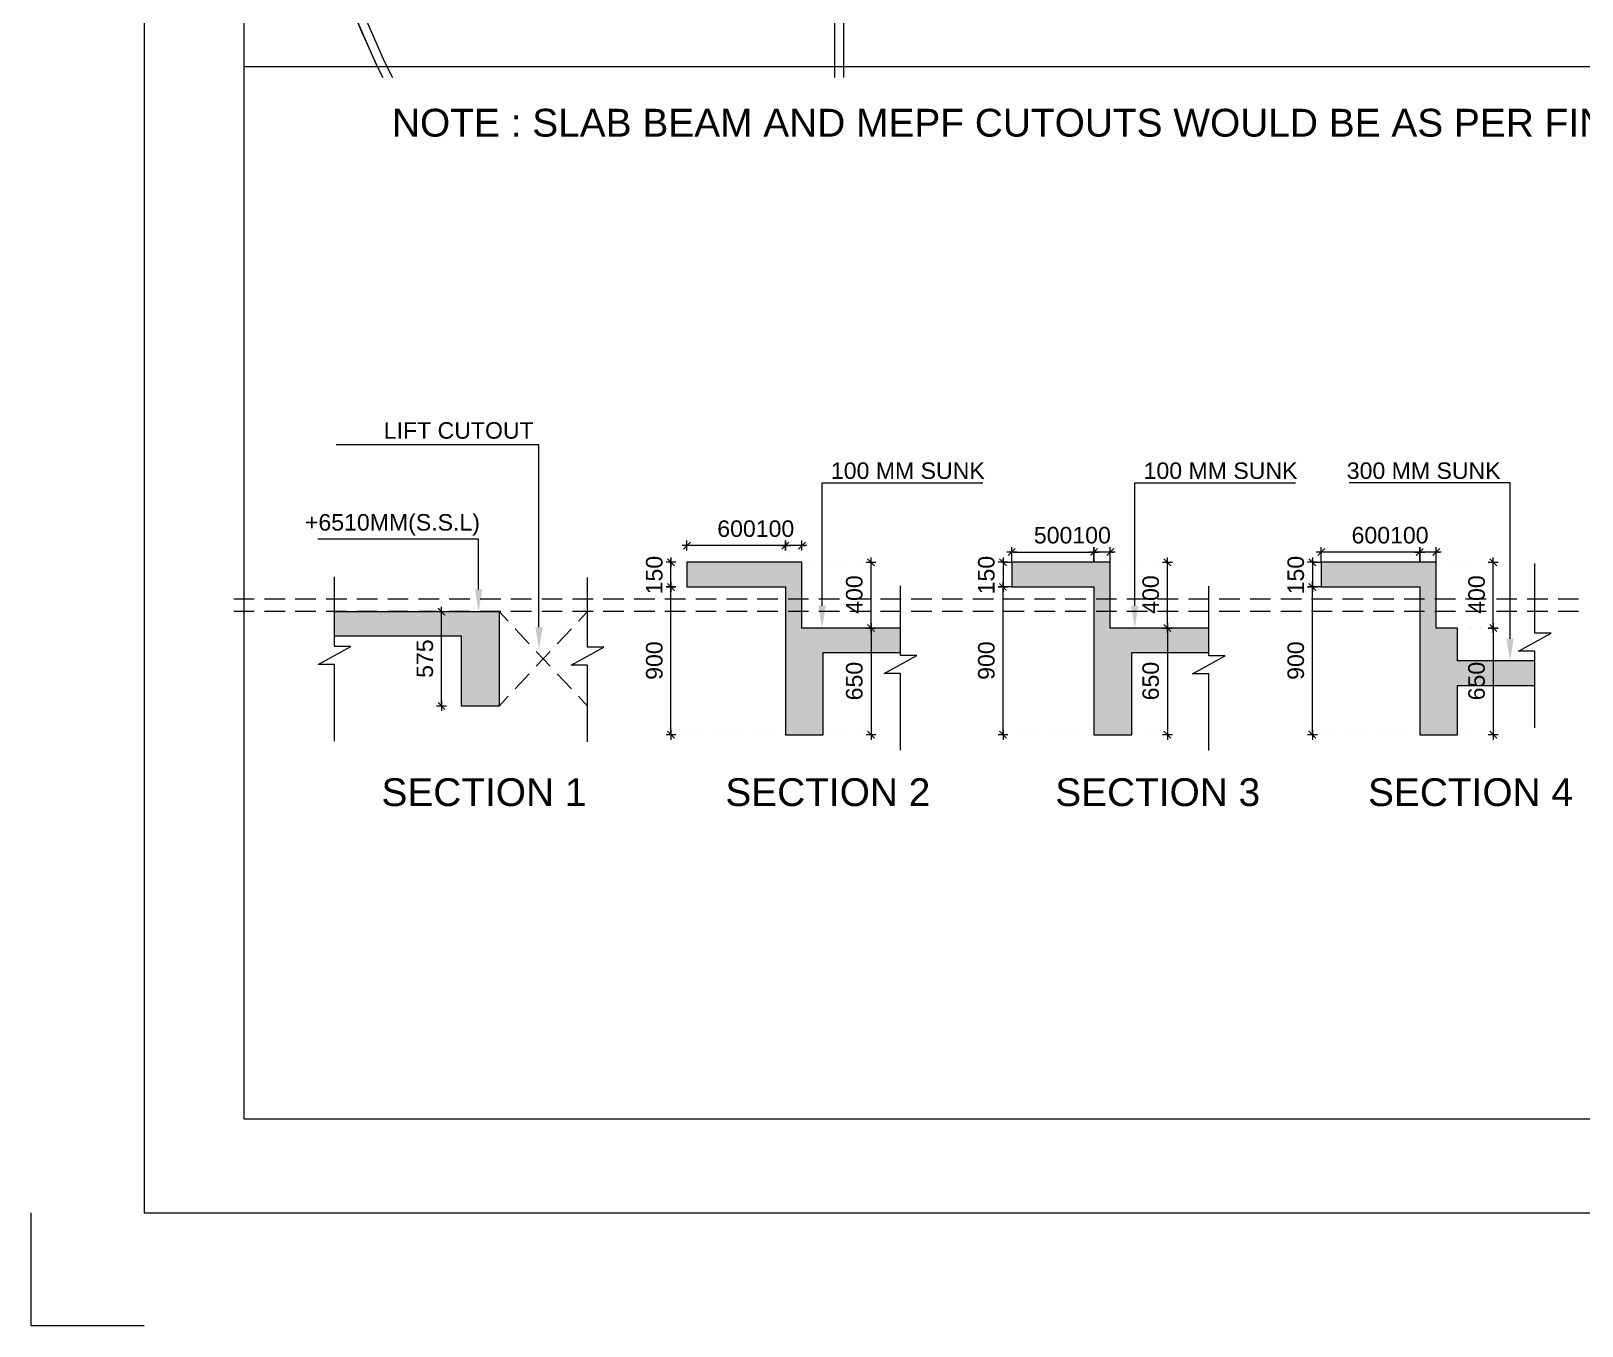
# Model space of a CAD drawing. Header units: millimetres. Extents: x -1303 to 98744, y -1303 to 90097.
# Drawn here: x -1303 to 16656, y -1303 to 13691 of the extents above; entities that cross this region are included whole.
import ezdxf

# ---------------------------------------------------------------- set-up
doc = ezdxf.new("R2010")
doc.units = ezdxf.units.MM
doc.layers.add('PDF_Geometry', color=7, linetype='Continuous')
doc.layers.add('PDF_Text', color=7, linetype='Continuous')
doc.layers.add('PDF_Solid Fills', color=192, linetype='Continuous', true_color=0xc2c0c0c0)
doc.styles.add('PDF Arial-Black', font='arial.ttf')
doc.styles.add('PDF ArialMT', font='arial.ttf')
doc.styles.add('PDF Swiss721BT-LightCondensed', font='arial.ttf')

msp = doc.modelspace()

# ---------------------------------------------------------------- hatches: boundary and pattern name
at = {"layer": 'PDF_Solid Fills'}
for points in [[(8765.28922, 6493.91457), (8765.28922, 6779.28541), (7624.05892, 6779.28541), (7624.05892, 7540.02125), (6292.66506, 7540.02125), (6292.66506, 7254.73459), (7433.89537, 7254.73459), (7433.89537, 5542.9315), (7871.34645, 5542.9315), (7871.34645, 6493.91457)], [(11195.42915, 6779.28541), (11195.42915, 7540.02125), (10054.19781, 7540.02125), (10054.19781, 7254.73459), (11005.18088, 7254.73459), (11005.18088, 5542.9315), (11442.71667, 5542.9315), (11442.71667, 6493.91457), (12336.57474, 6493.91457), (12336.57474, 6779.28541)], [(14968.55612, 6779.28541), (14968.55612, 7540.02125), (13637.24697, 7540.02125), (13637.24697, 7254.73459), (14778.3936, 7254.73459), (14778.3936, 5542.9315), (15215.84363, 5542.9315), (15215.84363, 6113.589), (16109.78642, 6113.589), (16109.78642, 6398.87566), (15215.84363, 6398.87566), (15215.84363, 6779.28541)], [(4117.85309, 5875.77945), (4117.85309, 6969.44845), (2213.26346, 6969.44845), (2213.26346, 6684.1618), (3680.31783, 6684.1618), (3680.31783, 5875.77945)]]:
    msp.add_hatch(color=256, dxfattribs=at).paths.add_polyline_path(points)

# ---------------------------------------------------------------- linework, layer by layer
at = {"layer": 'PDF_Geometry', "lineweight": 0}
for points in [[(6.54583, 6.54583), (97433.8658, 6.54583), (97433.8658, 88787.25523), (6.54583, 88787.25523)], [(1161.74035, 13281.54944), (80883.69126, 13281.54944), (80883.69126, 87632.06458), (1161.74035, 87632.06458)], [(1161.74035, 1094.88274), (96279.51452, 1094.88274), (96279.51452, 87632.06407), (1161.74035, 87632.06407)], [(11005.01249, 7657.91078), (11005.01249, 7539.4293)], [(14777.80061, 7657.91078), (14777.80061, 7539.4293)]]:
    msp.add_lwpolyline(points, close=True, dxfattribs=at)
at = {"layer": 'PDF_Geometry', "color": 1, "lineweight": 0}
for points in [[(80623.8782, 13152.0657), (80623.8782, 86672.35925), (1637.3587, 86672.35925), (1694.907, 17759.30172), (1711.83292, 17182.97521), (1760.07166, 16609.18593), (1839.62346, 16037.93595), (1950.48832, 15472.60963), (2091.81989, 14914.0541), (2264.46428, 14363.96153), (2466.72904, 13824.87122), (2697.76807, 13296.78215), (2771.39569, 13152.0657)], [(4579.08456, 6787.9178), (4579.08456, 8897.7348), (2229.76608, 8897.7348)], [(7856.7904, 7035.88251), (7856.7904, 8458.50683), (9718.64217, 8458.50683)], [(11477.24519, 7035.88251), (11477.24519, 8458.50683), (13339.09697, 8458.50683)], [(15822.9765, 6655.04919), (15822.9765, 8458.50683), (13961.9708, 8458.50683)], [(3879.19745, 7225.45307), (3879.19745, 7806.01262), (2017.34567, 7806.01262)], [(6.54583, -1302.67447), (-1302.67447, -1302.67447), (-1302.67447, 6.54583)]]:
    msp.add_lwpolyline(points, dxfattribs=at)
at = {"layer": 'PDF_Geometry', "color": 9, "lineweight": 0, "true_color": 0xc0c0c0}
for points in [[(73543.76698, 33926.94469), (73593.70177, 33827.08339), (73593.70177, 33926.94469), (74523.7764, 33926.94469), (74523.7764, 34597.21299), (74623.6377, 34597.21299), (74623.6377, 16267.28307), (9842.20122, 14831.96378, -0.0040587119), (9814.553, 14831.94622, -0.4141989555), (8103.90849, 16521.17195), (8103.90849, 13152.0657)], [(2771.39569, 13152.0657, -0.1152419451), (1694.907, 17773.69041), (1694.06065, 19067.67657), (8004.04512, 19067.67657)], [(8004.04512, 13152.0657), (8004.04512, 16521.17195, 0.414216874), (9814.54886, 14731.94441, 0.0041691273), (9843.8934, 14732.1004), (12639.21036, 14793.88045)]]:
    msp.add_lwpolyline(points, format="xyb", dxfattribs=at)
for points in [[(8004.04512, 18966.96814), (1793.92351, 18966.96814), (1795.6162, 17773.69041), (1810.84943, 17201.59331), (1858.24207, 16631.19046), (1936.94753, 16064.17196), (2046.11995, 15502.23), (2186.60492, 14947.90595), (2357.55687, 14401.19878), (2558.12918, 13864.64673), (2787.47527, 13340.79018), (2883.1069, 13152.0657)], [(1281.91427, 7112.04917), (1044.95132, 7112.04917)], [(1639.05139, 7112.04917), (1401.24209, 7112.04917)], [(1995.34217, 7112.04917), (1757.53287, 7112.04917)], [(2352.47904, 7112.04917), (2114.66974, 7112.04917)], [(2708.76982, 7112.04917), (2470.96052, 7112.04917)], [(3065.06034, 7112.04917), (2827.25129, 7112.04917)], [(3422.19747, 7112.04917), (3184.38842, 7112.04917)], [(3778.4885, 7112.04917), (3540.67894, 7112.04917)], [(4135.62511, 7112.04917), (3897.81607, 7112.04917)], [(4491.91614, 7112.04917), (4254.10659, 7112.04917)], [(4848.20667, 7112.04917), (4610.39762, 7112.04917)], [(5205.34379, 7112.04917), (4967.53475, 7112.04917)], [(5561.63432, 7112.04917), (5323.82527, 7112.04917)], [(5918.77144, 7112.04917), (5680.96239, 7112.04917)], [(6275.06247, 7112.04917), (6037.25292, 7112.04917)], [(6631.35299, 7112.04917), (6393.54395, 7112.04917)], [(6988.49012, 7112.04917), (6750.68056, 7112.04917)], [(7344.78064, 7112.04917), (7106.9716, 7112.04917)], [(7701.07167, 7112.04917), (7464.10872, 7112.04917)], [(8058.20829, 7112.04917), (7820.39924, 7112.04917)], [(8414.4988, 7112.04917), (8176.68977, 7112.04917)], [(8771.63644, 7112.04917), (8533.82741, 7112.04917)], [(9127.92697, 7112.04917), (8890.11792, 7112.04917)], [(9484.21749, 7112.04917), (9246.40845, 7112.04917)], [(9841.35513, 7112.04917), (9603.54505, 7112.04917)], [(10197.64565, 7112.04917), (9959.83661, 7112.04917)], [(10554.78226, 7112.04917), (10316.97322, 7112.04917)], [(10911.07278, 7112.04917), (10673.26374, 7112.04917)], [(11267.36433, 7112.04917), (11029.55426, 7112.04917)], [(11624.50094, 7112.04917), (11386.6919, 7112.04917)], [(11980.79147, 7112.04917), (11742.98242, 7112.04917)], [(12337.92911, 7112.04917), (12100.11903, 7112.04917)], [(12694.21962, 7112.04917), (12456.41058, 7112.04917)], [(13050.51014, 7112.04917), (12812.7011, 7112.04917)], [(13407.64675, 7112.04917), (13169.83771, 7112.04917)], [(13763.93831, 7112.04917), (13526.12823, 7112.04917)], [(14121.07492, 7112.04917), (13883.26587, 7112.04917)], [(14477.36544, 7112.04917), (14239.55639, 7112.04917)], [(14833.65595, 7112.04917), (14595.84692, 7112.04917)], [(15190.7936, 7112.04917), (14952.98456, 7112.04917)], [(15547.08412, 7112.04917), (15309.27507, 7112.04917)], [(15903.37464, 7112.04917), (15666.41169, 7112.04917)], [(16260.51228, 7112.04917), (16022.7022, 7112.04917)], [(16616.80176, 7112.04917), (16378.99376, 7112.04917)], [(1281.91427, 6969.02541), (1044.95132, 6969.02541)], [(1639.05139, 6969.02541), (1401.24209, 6969.02541)], [(1995.34217, 6969.02541), (1757.53287, 6969.02541)], [(2352.47904, 6969.02541), (2114.66974, 6969.02541)], [(2708.76982, 6969.02541), (2470.96052, 6969.02541)], [(3065.06034, 6969.02541), (2827.25129, 6969.02541)], [(3422.19747, 6969.02541), (3184.38842, 6969.02541)], [(3778.4885, 6969.02541), (3540.67894, 6969.02541)], [(4135.62511, 6969.02541), (3897.81607, 6969.02541)], [(4491.91614, 6969.02541), (4254.10659, 6969.02541)], [(4848.20667, 6969.02541), (4610.39762, 6969.02541)], [(5205.34379, 6969.02541), (4967.53475, 6969.02541)], [(5561.63432, 6969.02541), (5323.82527, 6969.02541)], [(5918.77144, 6969.02541), (5680.96239, 6969.02541)], [(6275.06247, 6969.02541), (6037.25292, 6969.02541)], [(6631.35299, 6969.02541), (6393.54395, 6969.02541)], [(6988.49012, 6969.02541), (6750.68056, 6969.02541)], [(7344.78064, 6969.02541), (7106.9716, 6969.02541)], [(7701.07167, 6969.02541), (7464.10872, 6969.02541)], [(8058.20829, 6969.02541), (7820.39924, 6969.02541)], [(8414.4988, 6969.02541), (8176.68977, 6969.02541)], [(8771.63644, 6969.02541), (8533.82741, 6969.02541)], [(9127.92697, 6969.02541), (8890.11792, 6969.02541)], [(9484.21749, 6969.02541), (9246.40845, 6969.02541)], [(9841.35513, 6969.02541), (9603.54505, 6969.02541)], [(10197.64565, 6969.02541), (9959.83661, 6969.02541)], [(10554.78226, 6969.02541), (10316.97322, 6969.02541)], [(10911.07278, 6969.02541), (10673.26374, 6969.02541)], [(11267.36433, 6969.02541), (11029.55426, 6969.02541)], [(11624.50094, 6969.02541), (11386.6919, 6969.02541)], [(11980.79147, 6969.02541), (11742.98242, 6969.02541)], [(12337.92911, 6969.02541), (12100.11903, 6969.02541)], [(12694.21962, 6969.02541), (12456.41058, 6969.02541)], [(13050.51014, 6969.02541), (12812.7011, 6969.02541)], [(13407.64675, 6969.02541), (13169.83771, 6969.02541)], [(13763.93831, 6969.02541), (13526.12823, 6969.02541)], [(14121.07492, 6969.02541), (13883.26587, 6969.02541)], [(14477.36544, 6969.02541), (14239.55639, 6969.02541)], [(14833.65595, 6969.02541), (14595.84692, 6969.02541)], [(15190.7936, 6969.02541), (14952.98456, 6969.02541)], [(15547.08412, 6969.02541), (15309.27507, 6969.02541)], [(15903.37464, 6969.02541), (15666.41169, 6969.02541)], [(16260.51228, 6969.02541), (16022.7022, 6969.02541)], [(16616.80176, 6969.02541), (16378.99376, 6969.02541)]]:
    msp.add_lwpolyline(points, dxfattribs=at)
at = {"layer": 'PDF_Geometry', "color": 222, "lineweight": 0, "true_color": 0xb8008a}
for points in [[(6349.53644, 7733.23031), (6235.28645, 7733.23031)], [(6332.61052, 7773.85295), (6252.21237, 7693.4548)], [(6291.9884, 7676.52888), (6291.9884, 7790.77887)], [(7395.55893, 7733.23031), (7414.17704, 7733.23031), (6311.45311, 7733.23031)], [(7623.2118, 7733.23031), (7433.64227, 7733.23031)], [(7680.76036, 7733.23031), (7566.51036, 7733.23031)], [(7663.83443, 7773.85295), (7583.43629, 7693.4548)], [(7623.2118, 7676.52888), (7623.2118, 7790.77887)], [(7642.67703, 7733.23031), (7661.29513, 7733.23031)], [(6067.71989, 7580.0509), (6148.11803, 7499.65276)], [(6107.4954, 7596.97683), (6107.4954, 7482.72683)], [(6107.4954, 7558.89349), (6107.4954, 7577.51263)], [(8464.4305, 7499.65276), (8383.18626, 7580.0509)], [(8423.80889, 7482.72683), (8423.80889, 7596.97683)], [(9912.44319, 7580.0509), (9992.84133, 7499.65276)], [(9952.21973, 7596.97683), (9952.21973, 7482.72683)], [(9952.21973, 7558.89349), (9952.21973, 7577.51263)], [(10110.47673, 7657.91078), (9997.07282, 7657.91078)], [(10094.39689, 7698.53238), (10013.15266, 7617.28814)], [(10053.77528, 7601.20831), (10053.77528, 7714.61221)], [(10073.23948, 7657.91078), (10985.54726, 7657.91078), (10966.92916, 7657.91078)], [(11194.58203, 7657.91078), (11005.01249, 7657.91078)], [(11252.13059, 7657.91078), (11137.88059, 7657.91078)], [(11235.20466, 7698.53238), (11154.80652, 7617.28814)], [(11194.58203, 7601.20831), (11194.58203, 7714.61221)], [(11214.04726, 7657.91078), (11232.66536, 7657.91078)], [(11896.16184, 7499.65276), (11814.9176, 7580.0509)], [(11855.54024, 7482.72683), (11855.54024, 7596.97683)], [(13494.81568, 7580.0509), (13576.05992, 7499.65276)], [(13535.43832, 7596.97683), (13535.43832, 7482.72683)], [(13535.43832, 7558.89349), (13535.43832, 7577.51263)], [(13693.6953, 7657.91078), (13579.44531, 7657.91078)], [(13676.76938, 7698.53238), (13596.37123, 7617.28814)], [(13636.99387, 7601.20831), (13636.99387, 7714.61221)], [(14739.71728, 7657.91078), (14759.1825, 7657.91078), (13655.61197, 7657.91078)], [(14968.21727, 7657.91078), (14777.80061, 7657.91078)], [(15024.91974, 7657.91078), (14911.51583, 7657.91078)], [(15008.8399, 7698.53238), (14927.59567, 7617.28814)], [(14968.21727, 7601.20831), (14968.21727, 7714.61221)], [(14986.83641, 7657.91078), (15006.3006, 7657.91078)], [(15668.95098, 7499.65276), (15588.55284, 7580.0509)], [(15629.17444, 7482.72683), (15629.17444, 7596.97683)], [(6165.04396, 7539.4293), (6050.79396, 7539.4293)], [(6107.4954, 7254.22684), (6107.4954, 7539.4293)], [(8367.10643, 7539.4293), (8480.51033, 7539.4293)], [(8423.80889, 6798.07346), (8423.80889, 7520.81016)], [(10009.76726, 7539.4293), (9895.51726, 7539.4293)], [(9952.21973, 7539.4293), (9952.21973, 7254.22684)], [(11798.83777, 7539.4293), (11913.08776, 7539.4293)], [(11855.54024, 6798.07346), (11855.54024, 7520.81016)], [(13592.98585, 7539.4293), (13478.73585, 7539.4293)], [(13535.43832, 7539.4293), (13535.43832, 7254.22684)], [(15571.62691, 7539.4293), (15685.87691, 7539.4293)], [(15629.17444, 6798.07346), (15629.17444, 7520.81016)], [(6107.4954, 5561.63432), (6107.4954, 7235.60873), (6107.4954, 7216.14351)], [(9952.21973, 5561.63432), (9952.21973, 7235.60873), (9952.21973, 7216.14351)], [(13535.43832, 5561.63432), (13535.43832, 7235.60873), (13535.43832, 7216.14351)], [(3490.74777, 6928.40278), (3410.34962, 7009.64753)], [(3450.97174, 6912.32345), (3450.97174, 7025.72685)], [(3393.4237, 6969.02541), (3507.67369, 6969.02541)], [(3450.97174, 5894.22915), (3450.97174, 6950.40679)], [(8423.80889, 6759.99013), (8423.80889, 5561.63432)], [(11855.54024, 6759.99013), (11855.54024, 5561.63432)], [(15629.17444, 6759.99013), (15629.17444, 5561.63432)], [(3450.97174, 5932.31248), (3450.97174, 5818.06249)], [(3507.67369, 5875.61053), (3393.4237, 5875.61053)], [(3410.34962, 5915.38656), (3490.74777, 5834.98841)], [(6067.71989, 5582.79172), (6148.11803, 5502.39358)], [(6107.4954, 5599.71765), (6107.4954, 5485.46765)], [(8383.18626, 5582.79172), (8464.4305, 5502.39358)], [(8423.80889, 5599.71765), (8423.80889, 5485.46765)], [(9912.44319, 5582.79172), (9992.84133, 5502.39358)], [(9952.21973, 5599.71765), (9952.21973, 5485.46765)], [(11814.9176, 5582.79172), (11896.16184, 5502.39358)], [(11855.54024, 5599.71765), (11855.54024, 5485.46765)], [(13494.81568, 5582.79172), (13576.05992, 5502.39358)], [(13535.43832, 5599.71765), (13535.43832, 5485.46765)], [(15588.55284, 5582.79172), (15668.95098, 5502.39358)], [(15629.17444, 5599.71765), (15629.17444, 5485.46765)], [(6165.04396, 5542.1696), (6050.79396, 5542.1696)], [(8480.51033, 5542.1696), (8367.10643, 5542.1696)], [(10009.76726, 5542.1696), (9895.51726, 5542.1696)], [(11913.08776, 5542.1696), (11798.83777, 5542.1696)], [(13592.98585, 5542.1696), (13478.73585, 5542.1696)], [(15685.87691, 5542.1696), (15571.62691, 5542.1696)]]:
    msp.add_lwpolyline(points, dxfattribs=at)
for points in [[(7490.3437, 7733.23031), (7376.09371, 7733.23031)], [(7473.41778, 7773.85295), (7393.01963, 7693.4548)], [(7433.64227, 7676.52888), (7433.64227, 7790.77887)], [(11061.71393, 7657.91078), (10947.46393, 7657.91078)], [(11044.788, 7698.53238), (10964.38986, 7617.28814)], [(11005.01249, 7601.20831), (11005.01249, 7714.61221)], [(14835.34917, 7657.91078), (14721.09917, 7657.91078)], [(14818.42324, 7698.53238), (14738.02509, 7617.28814)], [(14777.80061, 7601.20831), (14777.80061, 7714.61221)], [(6165.04396, 7254.22684), (6050.79396, 7254.22684)], [(6067.71989, 7294.84947), (6148.11803, 7213.60472)], [(6107.4954, 7311.77539), (6107.4954, 7197.5254)], [(10009.76726, 7254.22684), (9895.51726, 7254.22684)], [(9912.44319, 7294.84947), (9992.84133, 7213.60472)], [(9952.21973, 7311.77539), (9952.21973, 7197.5254)], [(13592.98585, 7254.22684), (13478.73585, 7254.22684)], [(13494.81568, 7294.84947), (13576.05992, 7213.60472)], [(13535.43832, 7311.77539), (13535.43832, 7197.5254)], [(8423.80889, 6721.9068), (8423.80889, 6836.15679)], [(11855.54024, 6721.9068), (11855.54024, 6836.15679)], [(15629.17444, 6721.9068), (15629.17444, 6836.15679)], [(8367.10643, 6778.60875), (8480.51033, 6778.60875)], [(8464.4305, 6738.83272), (8383.18626, 6819.23087)], [(11798.83777, 6778.60875), (11913.08776, 6778.60875)], [(11896.16184, 6738.83272), (11814.9176, 6819.23087)], [(15571.62691, 6778.60875), (15685.87691, 6778.60875)], [(15668.95098, 6738.83272), (15588.55284, 6819.23087)]]:
    msp.add_lwpolyline(points, close=True, dxfattribs=at)
at = {"layer": 'PDF_Geometry', "lineweight": 0}
for points in [[(7433.64227, 7733.23031), (7433.64227, 7733.23031)], [(6291.9884, 7695.99411), (6291.9884, 7695.99411)], [(7433.64227, 7695.99411), (7433.64227, 7695.99411)], [(7433.64227, 7613.05666), (7433.64227, 7613.05666)], [(7623.2118, 7695.99411), (7623.2118, 7695.99411)], [(9952.21973, 7539.4293), (10053.77528, 7539.4293), (10053.77528, 7657.91078)], [(11194.58203, 7539.4293), (11194.58203, 7657.91078)], [(13535.43832, 7539.4293), (13636.99387, 7539.4293), (13636.99387, 7657.91078)], [(14968.21727, 7539.4293), (14968.21727, 7657.91078)], [(2212.84016, 5469.38833), (2212.84016, 6357.1528), (2023.26985, 6357.1528), (2402.41047, 6566.18808), (2212.84016, 6566.18808), (2212.84016, 7371.86222)], [(5141.02548, 5461.77146), (5141.02548, 6349.53644), (4951.45491, 6349.53644), (5329.74944, 6558.57172), (5141.02548, 6558.57172), (5141.02548, 7364.24535)], [(6140.50116, 7539.4293), (6140.50116, 7539.4293)], [(6291.9884, 7539.4293), (6291.9884, 7539.4293)], [(6291.9884, 7539.4293), (6291.9884, 7539.4293)], [(7433.64227, 7539.4293), (7433.64227, 7539.4293)], [(7433.64227, 7493.72909), (7433.64227, 7493.72909)], [(7433.64227, 7375.24761), (7433.64227, 7375.24761)], [(7623.2118, 7539.4293), (7623.2118, 7539.4293)], [(7623.2118, 7539.4293), (7623.2118, 7539.4293)], [(7785.7013, 7539.4293), (7785.7013, 7539.4293)], [(7905.02887, 7539.4293), (7905.02887, 7539.4293)], [(8023.51035, 7539.4293), (8023.51035, 7539.4293)], [(8142.83792, 7539.4293), (8142.83792, 7539.4293)], [(8261.31939, 7539.4293), (8261.31939, 7539.4293)], [(8423.80889, 7539.4293), (8423.80889, 7539.4293)], [(11194.58203, 7539.4293), (11194.58203, 7539.4293)], [(11346.91535, 7539.4293), (11346.91535, 7539.4293)], [(11466.24396, 7539.4293), (11466.24396, 7539.4293)], [(11584.72543, 7539.4293), (11584.72543, 7539.4293)], [(11704.05299, 7539.4293), (11704.05299, 7539.4293)], [(11855.54024, 7539.4293), (11855.54024, 7539.4293)], [(14968.21727, 7539.4293), (14968.21727, 7539.4293)], [(15120.5506, 7539.4293), (15120.5506, 7539.4293)], [(15239.03208, 7539.4293), (15239.03208, 7539.4293)], [(15358.35964, 7539.4293), (15358.35964, 7539.4293)], [(15476.84111, 7539.4293), (15476.84111, 7539.4293)], [(15629.17444, 7539.4293), (15629.17444, 7539.4293)], [(16109.02401, 5622.56775), (16109.02401, 6510.33273), (15920.30057, 6510.33273), (16298.59561, 6719.36801), (16109.02401, 6719.36801), (16109.02401, 7525.04164)], [(6107.4954, 7254.22684), (6107.4954, 7254.22684)], [(6140.50116, 7254.22684), (6140.50116, 7254.22684)], [(6236.13254, 7254.22684), (6236.13254, 7254.22684)], [(6291.9884, 7254.22684), (6291.9884, 7254.22684)], [(6354.61401, 7254.22684), (6354.61401, 7254.22684)], [(6473.09549, 7254.22684), (6473.09549, 7254.22684)], [(6592.42357, 7254.22684), (6592.42357, 7254.22684)], [(6710.90505, 7254.22684), (6710.90505, 7254.22684)], [(6830.23262, 7254.22684), (6830.23262, 7254.22684)], [(6948.71409, 7254.22684), (6948.71409, 7254.22684)], [(7068.04166, 7254.22684), (7068.04166, 7254.22684)], [(7186.52314, 7254.22684), (7186.52314, 7254.22684)], [(7305.85122, 7254.22684), (7305.85122, 7254.22684)], [(7433.64227, 7254.22684), (7433.64227, 7254.22684)], [(7433.64227, 7254.22684), (7433.64227, 7254.22684)], [(8764.86567, 5364.44739), (8764.86567, 6252.21237), (8575.29509, 6252.21237), (8954.43623, 6461.24765), (8764.86567, 6461.24765), (8764.86567, 7266.92128)], [(10053.77528, 7254.22684), (9952.21973, 7254.22684)], [(9952.21973, 7254.22684), (9952.21973, 7254.22684)], [(10122.32508, 7254.22684), (10122.32508, 7254.22684)], [(10240.80655, 7254.22684), (10240.80655, 7254.22684)], [(10360.13412, 7254.22684), (10360.13412, 7254.22684)], [(10478.6156, 7254.22684), (10478.6156, 7254.22684)], [(10597.94316, 7254.22684), (10597.94316, 7254.22684)], [(10716.42464, 7254.22684), (10716.42464, 7254.22684)], [(10834.90611, 7254.22684), (10834.90611, 7254.22684)], [(11005.01249, 7254.22684), (11005.01249, 7254.22684)], [(12336.2359, 5360.21591), (12336.2359, 6247.98089), (12146.66532, 6247.98089), (12525.80646, 6457.01617), (12336.2359, 6457.01617), (12336.2359, 7262.6898)], [(13636.99387, 7254.22684), (13535.43832, 7254.22684)], [(13535.43832, 7254.22684), (13535.43832, 7254.22684)], [(13681.00086, 7254.22684), (13681.00086, 7254.22684)], [(13800.32843, 7254.22684), (13800.32843, 7254.22684)], [(13918.80991, 7254.22684), (13918.80991, 7254.22684)], [(14038.13747, 7254.22684), (14038.13747, 7254.22684)], [(14156.61894, 7254.22684), (14156.61894, 7254.22684)], [(14275.94755, 7254.22684), (14275.94755, 7254.22684)], [(14394.42902, 7254.22684), (14394.42902, 7254.22684)], [(14513.75659, 7254.22684), (14513.75659, 7254.22684)], [(14632.23806, 7254.22684), (14632.23806, 7254.22684)], [(14777.80061, 7254.22684), (14777.80061, 7254.22684)], [(3505.981, 6969.02541), (3505.981, 6969.02541)], [(3680.31783, 6969.02541), (3680.31783, 6969.02541)], [(7623.2118, 6778.60875), (7623.2118, 6778.60875)], [(7623.2118, 6778.60875), (7623.2118, 6778.60875)], [(7785.7013, 6778.60875), (7785.7013, 6778.60875)], [(7785.7013, 6778.60875), (7785.7013, 6778.60875)], [(7905.02887, 6778.60875), (7905.02887, 6778.60875)], [(7905.02887, 6778.60875), (7905.02887, 6778.60875)], [(8023.51035, 6778.60875), (8023.51035, 6778.60875)], [(8023.51035, 6778.60875), (8023.51035, 6778.60875)], [(8142.83792, 6778.60875), (8142.83792, 6778.60875)], [(8142.83792, 6778.60875), (8142.83792, 6778.60875)], [(8261.31939, 6778.60875), (8261.31939, 6778.60875)], [(8261.31939, 6778.60875), (8261.31939, 6778.60875)], [(8423.80889, 6778.60875), (8423.80889, 6778.60875)], [(8423.80889, 6778.60875), (8423.80889, 6778.60875)], [(11194.58203, 6778.60875), (11194.58203, 6778.60875)], [(11346.91535, 6778.60875), (11346.91535, 6778.60875)], [(11442.54725, 6778.60875), (11442.54725, 6778.60875)], [(11466.24396, 6778.60875), (11466.24396, 6778.60875)], [(11584.72543, 6778.60875), (11584.72543, 6778.60875)], [(11589.803, 6778.60875), (11589.803, 6778.60875)], [(11704.05299, 6778.60875), (11704.05299, 6778.60875)], [(11708.28448, 6778.60875), (11708.28448, 6778.60875)], [(11855.54024, 6778.60875), (11855.54024, 6778.60875)], [(11855.54024, 6778.60875), (11855.54024, 6778.60875)], [(14968.21727, 6778.60875), (14968.21727, 6778.60875)], [(15120.5506, 6778.60875), (15120.5506, 6778.60875)], [(15215.3364, 6778.60875), (15215.3364, 6778.60875)], [(15239.03208, 6778.60875), (15239.03208, 6778.60875)], [(15358.35964, 6778.60875), (15358.35964, 6778.60875)], [(15362.59112, 6778.60875), (15362.59112, 6778.60875)], [(15476.84111, 6778.60875), (15476.84111, 6778.60875)], [(15481.91972, 6778.60875), (15481.91972, 6778.60875)], [(15629.17444, 6778.60875), (15629.17444, 6778.60875)], [(15629.17444, 6778.60875), (15629.17444, 6778.60875)], [(3505.981, 5875.61053), (3505.981, 5875.61053)], [(3680.31783, 5875.61053), (3680.31783, 5875.61053)], [(6107.4954, 5542.1696), (6107.4954, 5542.1696)], [(6236.13254, 5542.1696), (6236.13254, 5542.1696)], [(6354.61401, 5542.1696), (6354.61401, 5542.1696)], [(6473.09549, 5542.1696), (6473.09549, 5542.1696)], [(6592.42357, 5542.1696), (6592.42357, 5542.1696)], [(6710.90505, 5542.1696), (6710.90505, 5542.1696)], [(6830.23262, 5542.1696), (6830.23262, 5542.1696)], [(6948.71409, 5542.1696), (6948.71409, 5542.1696)], [(7068.04166, 5542.1696), (7068.04166, 5542.1696)], [(7186.52314, 5542.1696), (7186.52314, 5542.1696)], [(7305.85122, 5542.1696), (7305.85122, 5542.1696)], [(7433.64227, 5542.1696), (7433.64227, 5542.1696)], [(7623.2118, 5542.1696), (7623.2118, 5542.1696)], [(7785.7013, 5542.1696), (7785.7013, 5542.1696)], [(7905.02887, 5542.1696), (7905.02887, 5542.1696)], [(8023.51035, 5542.1696), (8023.51035, 5542.1696)], [(8142.83792, 5542.1696), (8142.83792, 5542.1696)], [(8261.31939, 5542.1696), (8261.31939, 5542.1696)], [(8423.80889, 5542.1696), (8423.80889, 5542.1696)], [(9952.21973, 5542.1696), (9952.21973, 5542.1696)], [(10122.32508, 5542.1696), (10122.32508, 5542.1696)], [(10240.80655, 5542.1696), (10240.80655, 5542.1696)], [(10360.13412, 5542.1696), (10360.13412, 5542.1696)], [(10478.6156, 5542.1696), (10478.6156, 5542.1696)], [(10597.94316, 5542.1696), (10597.94316, 5542.1696)], [(10716.42464, 5542.1696), (10716.42464, 5542.1696)], [(10834.90611, 5542.1696), (10834.90611, 5542.1696)], [(11005.01249, 5542.1696), (11005.01249, 5542.1696)], [(11442.54725, 5542.1696), (11442.54725, 5542.1696)], [(11589.803, 5542.1696), (11589.803, 5542.1696)], [(11708.28448, 5542.1696), (11708.28448, 5542.1696)], [(11855.54024, 5542.1696), (11855.54024, 5542.1696)], [(13535.43832, 5542.1696), (13535.43832, 5542.1696)], [(13681.00086, 5542.1696), (13681.00086, 5542.1696)], [(13800.32843, 5542.1696), (13800.32843, 5542.1696)], [(13918.80991, 5542.1696), (13918.80991, 5542.1696)], [(14038.13747, 5542.1696), (14038.13747, 5542.1696)], [(14156.61894, 5542.1696), (14156.61894, 5542.1696)], [(14275.94755, 5542.1696), (14275.94755, 5542.1696)], [(14394.42902, 5542.1696), (14394.42902, 5542.1696)], [(14513.75659, 5542.1696), (14513.75659, 5542.1696)], [(14632.23806, 5542.1696), (14632.23806, 5542.1696)], [(14777.80061, 5542.1696), (14777.80061, 5542.1696)], [(15215.3364, 5542.1696), (15215.3364, 5542.1696)], [(15362.59112, 5542.1696), (15362.59112, 5542.1696)], [(15481.91972, 5542.1696), (15481.91972, 5542.1696)], [(15629.17444, 5542.1696), (15629.17444, 5542.1696)]]:
    msp.add_lwpolyline(points, dxfattribs=at)
at = {"layer": 'PDF_Geometry', "color": 5, "lineweight": 0}
for points in [[(8764.86567, 6778.60875), (7623.2118, 6778.60875), (7623.2118, 7539.4293), (6291.9884, 7539.4293), (6291.9884, 7254.22684), (7433.64227, 7254.22684), (7433.64227, 5542.1696), (7871.17702, 5542.1696), (7871.17702, 6493.40681), (8764.86567, 6493.40681)], [(12336.2359, 6778.60875), (11194.58203, 6778.60875), (11194.58203, 7539.4293), (10053.77528, 7539.4293), (10053.77528, 7254.22684), (11005.01249, 7254.22684), (11005.01249, 5542.1696), (11442.54725, 5542.1696), (11442.54725, 6493.40681), (12336.2359, 6493.40681)], [(16109.02401, 6398.62152), (15215.3364, 6398.62152), (15215.3364, 6778.60875), (14968.21727, 6778.60875), (14968.21727, 7539.4293), (13636.99387, 7539.4293), (13636.99387, 7254.22684), (14777.80061, 7254.22684), (14777.80061, 5542.1696), (15215.3364, 5542.1696), (15215.3364, 6113.41958), (16109.02401, 6113.41958)], [(2212.84016, 6969.02541), (4117.007, 6969.02541), (4117.007, 5875.61053), (3680.31783, 5875.61053), (3680.31783, 6683.82346), (2212.84016, 6683.82346)]]:
    msp.add_lwpolyline(points, dxfattribs=at)
at = {"layer": 'PDF_Geometry', "color": 9, "lineweight": 0, "true_color": 0xcbc4be}
for points in [[(4222.79403, 6856.4676), (4117.007, 6969.02541)], [(5035.23845, 6856.4676), (5141.02548, 6969.02541)], [(4466.52726, 6595.80845), (4304.03827, 6769.29918)], [(4791.50472, 6595.80845), (4953.9937, 6769.29918)], [(4710.26048, 6335.1493), (4547.77149, 6508.64004)], [(4547.77149, 6335.1493), (4710.26048, 6508.64004)], [(4304.03827, 6075.33625), (4466.52726, 6248.82698)], [(4953.9937, 6075.33625), (4791.50472, 6248.82698)], [(4117.007, 5875.61053), (4222.79403, 5988.16783)], [(5141.02548, 5875.61053), (5035.23845, 5988.16783)]]:
    msp.add_lwpolyline(points, dxfattribs=at)
at = {"layer": 'PDF_Solid Fills', "color": 1}
for points in [[(3922.44306, 7226.21445), (3879.7052, 6969.44845), (3836.88263, 7226.21445)], [(7900.20544, 7036.05193), (7857.38235, 6779.28541), (7814.5603, 7036.05193)], [(11520.82965, 7036.05193), (11478.09127, 6779.28541), (11435.26923, 7036.05193)], [(4622.4996, 6788.42556), (4579.67702, 6531.65905), (4536.93917, 6788.42556)], [(15866.47624, 6655.64165), (15823.65419, 6398.87566), (15780.8311, 6655.64165)]]:
    msp.add_solid(points, dxfattribs=at)

# ---------------------------------------------------------------- texts
at = {"layer": 'PDF_Text', "color": 1, "attachment_point": 4}
for s, insert, char_height, style in [('NOTE : SLAB BEAM AND MEPF CUTOUTS WOULD BE AS PER FINAL GFC DRAWING BY MEPF CONSULTANT.    ', (2876.57302, 12626.90195), 322.0424167, 'PDF Arial-Black'), ('LIFT CUTOUT', (2781.77256, 9065.04233), 191.229465, 'PDF ArialMT'), ('100 MM SUNK', (7959.39888, 8599.13386), 191.229465, 'PDF ArialMT'), ('100 MM SUNK', (11580.20814, 8599.13386), 191.229465, 'PDF ArialMT'), ('300 MM SUNK', (13932.79983, 8599.13386), 191.229465, 'PDF ArialMT'), ('+6510MM(S.S.L)', (1869.15224, 7973.44714), 191.229465, 'PDF ArialMT')]:
    msp.add_mtext(s, dxfattribs=dict(at, insert=insert, char_height=char_height, style=style))
at = {"layer": 'PDF_Text', "char_height": 191.229465, "attachment_point": 4, "style": 'PDF ArialMT'}
for s, insert in [('600100', (6643.62343, 7928.02221)), ('500100', (10309.6639, 7852.30323)), ('600100', (13988.46339, 7852.30323))]:
    msp.add_mtext(s, dxfattribs=dict(at, insert=insert))
at = {"layer": 'PDF_Text', "char_height": 191.229465, "attachment_point": 4, "rotation": 90, "style": 'PDF ArialMT'}
for s, insert in [('150', (5914.97246, 7168.26577)), ('150', (9759.80917, 7168.26577)), ('150', (13342.93327, 7168.26577)), ('400', (8230.98745, 6943.25255)), ('400', (11662.9577, 6943.25255)), ('400', (15436.28754, 6943.25255)), ('575', (3258.12629, 6201.354)), ('900', (5914.97246, 6178.62431)), ('900', (9759.80917, 6178.62431)), ('900', (13342.93327, 6178.62431)), ('650', (8230.98745, 5941.43752)), ('650', (11662.9577, 5941.43752)), ('650', (15436.28754, 5941.43752))]:
    msp.add_mtext(s, dxfattribs=dict(at, insert=insert))
at = {"layer": 'PDF_Text', "color": 20, "true_color": 0xff3f00, "char_height": 321.805316, "attachment_point": 4, "style": 'PDF Swiss721BT-LightCondensed'}
for s, insert in [('SECTION 1', (2755.31826, 4875.8683)), ('SECTION 2', (6737.48655, 4875.8683)), ('SECTION 3', (10557.31318, 4875.8683)), ('SECTION 4', (14179.04148, 4875.8683))]:
    msp.add_mtext(s, dxfattribs=dict(at, insert=insert))

doc.saveas('drawing.dxf')
